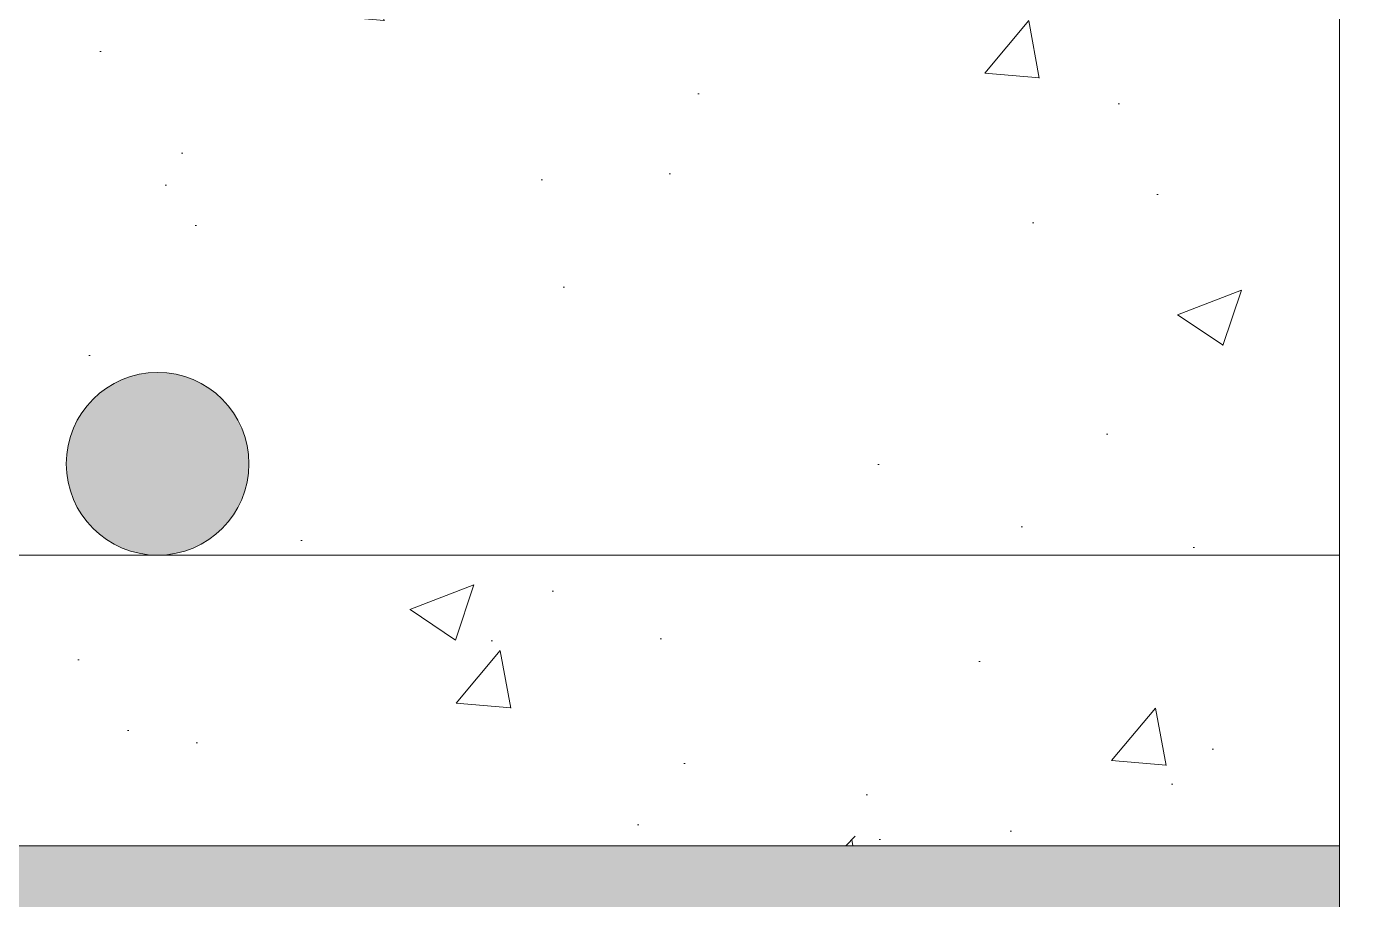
# Model space of a CAD drawing. Header units: millimetres. Extents: x 77165 to 11476408, y -193619 to 1121001.
# Drawn here: x 210251 to 210981, y 313557 to 314035 of the extents above; entities that cross this region are included whole.
import ezdxf

# ---------------------------------------------------------------- set-up
doc = ezdxf.new("R2010")
doc.units = ezdxf.units.MM
doc.layers.add('Элементы узлов', color=7, linetype='Continuous', lineweight=9)

# ---------------------------------------------------------------- blocks, each defined once
blk = doc.blocks.new('*U614')
at = {"color": 8}
blk.add_lwpolyline([(0, -6.6991), (0, 1.5016), (2.25, 2.0016), (-2.25, 2.5016), (0, 3.0016), (0, 14.0929)], dxfattribs=at)

msp = doc.modelspace()

# ---------------------------------------------------------------- hatches: boundary and pattern name
at = {"layer": 'Элементы узлов', "ltscale": 100, "true_color": 0x000000}
h = msp.add_hatch(dxfattribs=at)
h.set_pattern_fill('AR-CONC', color=18, scale=50, style=0)
h.set_pattern_definition([(50, (-4474185.95, 1046183), (358.630091, -31.376067), [37.5, -412.5]), (355, (-4474185.95, 1046183), (-69.375667, 376.096067), [30, -330]), (100.4514445, (-4474156.06, 1046180.37), (289.254423, 344.719995), [31.870096, -350.571056]), (46.1842, (-4474185.95, 1046283), (533.620665, -82.75964), [56.25, -618.75]), (96.635635, (-4474141.5, 1046276.1), (467.33097, 487.0593), [47.80517, -525.85688]), (351.184164, (-4474185.95, 1046283), (467.33097, 487.0593), [45, -495]), (21, (-4474135.95, 1046258), (298.453526, -201.309445), [37.5, -412.5]), (326, (-4474135.95, 1046258), (121.657666, 362.575023), [30, -330]), (71.451445, (-4474111.08, 1046241.2), (420.111188, 161.265576), [31.870095, -350.571056]), (37.5, (-4474185.95, 1046182.99), (6.0799277, 166.446927), [0, -326, 0, -335, 0, -331.25]), (7.5, (-4474185.95, 1046182.99), (131.534769, 197.205856), [0, -191, 0, -318.5, 0, -126.25]), (327.5, (-4474297.45, 1046182.99), (266.911218, -11.277436), [0, -125, 0, -390, 0, -517.5]), (317.5, (-4474347.45, 1046182.99), (291.593085, 50.052491), [0, -162.5, 0, -259, 0, -367.5])])
h.paths.add_polyline_path([(210969.62696, 314306.37126), (204144.21438, 314306.37126), (204144.21438, 313586.37126), (210969.62696, 313586.37126)])
at = {"layer": 'Элементы узлов', "transparency": 33554687}
h = msp.add_hatch(color=256, dxfattribs=at)
h.set_gradient(color2=(0, 0, 0), tint=1, name='SPHERICAL')
h.paths.add_polyline_path([(210372.82603, 313795.44702, 1), (210272.82603, 313795.44702, 1)])
msp.add_hatch(color=256, dxfattribs=at).paths.add_polyline_path([(204144.21438, 313586.37126), (204144.21438, 313536.37126), (210969.62696, 313536.37126), (210969.62696, 313586.37126)])

# ---------------------------------------------------------------- linework, layer by layer
at = {"layer": 'Элементы узлов'}
for points in [[(210969.62696, 313745.44702), (204144.21438, 313745.44702)], [(204144.21438, 313586.37126), (204144.21438, 313586.37126), (210969.62696, 313586.37126)]]:
    msp.add_lwpolyline(points, dxfattribs=at)
msp.add_circle((210322.82603, 313795.44702), 50, dxfattribs=at)

# ---------------------------------------------------------------- block references
at = {"layer": 'Элементы узлов', "xscale": 100, "yscale": 100, "zscale": 100}
msp.add_blockref('*U614', (210969.62696, 313102.75553), dxfattribs=at)

doc.saveas('drawing.dxf')
